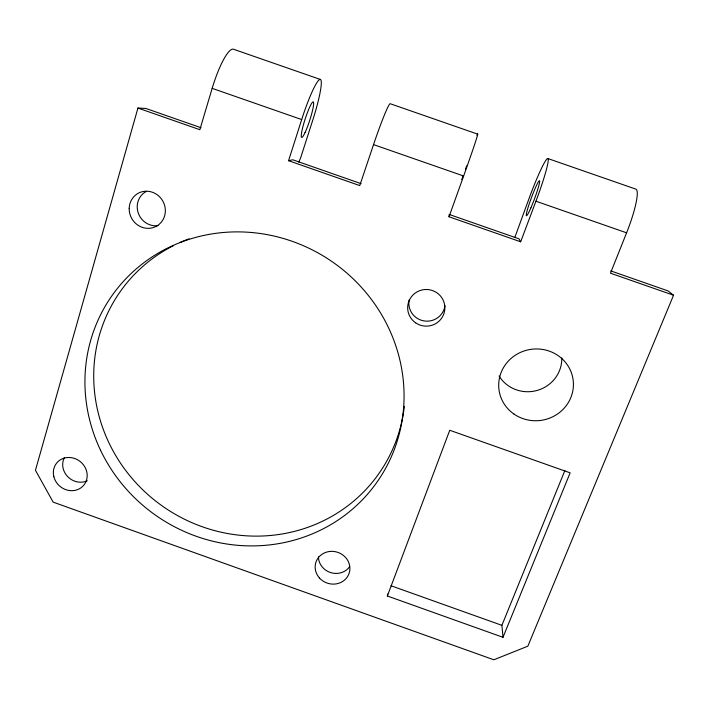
<?xml version="1.0" encoding="UTF-8"?>
<svg xmlns="http://www.w3.org/2000/svg" width="709" height="709" viewBox="0 0 709 709"><rect width="100%" height="100%" fill="white"/><g stroke="black" fill="none" stroke-linecap="round" stroke-linejoin="round"><path stroke-width="1.06" d="M520.663 241.804L449.019 216.777L449.196 214.446L519.023 238.844L520.663 241.804L535.933 201.214A42.194 3.705 -69.6 0 0 547.968 158.612A42.194 3.705 -69.6 0 0 530.102 195.631L514.769 237.586M387.371 596.003L449.745 430.266L570.142 472.841L503 637.311L387.371 596.003L387.663 594.009M201.064 127.744L145.894 108.468L137.936 108.06L35.45 470.28L53.157 502.132L493.827 659.787L527.842 646.191L673.55 295.236L668.038 290.912L610.741 270.891M320.379 79.452L233.421 49.213A41.955 8.8 -72.9 0 0 212.159 88.35L199.849 129.694L137.936 108.06M477.644 134.125L390.154 103.709A42.053 2.588 -71.2 0 0 373.537 144.609L359.755 185.581L288.563 160.695L301.688 119.564A42.008 5.362 -72 0 1 320.176 79.417A42.008 5.362 -72 0 1 312.837 119.91L300.563 158.098L298.746 162.104M465.423 169.371L466.655 165.853M449.019 216.777L463.633 176.009A42.123 0.904 -70.3 0 0 476.944 135.392M461.798 179.51L463.128 175.832M547.844 158.532L635.867 189.135A42.283 7.232 -68.7 0 1 626.596 232.818L610.484 273.195L673.55 295.236M503 637.311L501.892 625.338L564.869 470.537M288.563 160.695L292.764 159.782L361.138 183.675M212.159 88.35L301.688 119.564M373.537 144.609L463.633 176.009M535.933 201.214L626.596 232.818M391.04 585.758L501.892 625.338M444.977 305.712A18.142 17.885 2.6 0 1 424.142 320.938A18.142 17.885 2.6 0 1 409.146 300.049M158.045 225.639A18.354 17.406 59.9 0 1 138.228 212.948A18.354 17.406 59.9 0 1 146.391 191.395M87.287 480.782A17.096 15.678 39 0 1 67.772 476.723A17.096 15.678 39 0 1 64.43 457.473M349.519 566.872A17.087 15.917 18.5 0 1 330.536 572.553A17.087 15.917 18.5 0 1 318.43 556.822M404.343 406.354A158.134 151.044 35.3 0 1 163.416 506.784A158.134 151.044 35.3 0 1 173.226 245.757M179.989 242.513A158.134 151.044 35.3 0 1 188.984 238.836M561.776 357.948A33.704 32.49 -10.2 0 1 537.316 390.384A33.704 32.49 -10.2 0 1 499.03 375.93M530.89 207.861A18.735 1.648 -69.6 0 0 539.514 180.724A18.735 1.648 -69.6 0 0 528.462 206.23A18.735 1.648 -69.6 0 0 530.89 207.861M305.083 132.494A18.656 2.375 -72 0 0 313.6 102.628A18.656 2.375 -72 0 0 303.674 123.898A18.656 2.375 -72 0 0 305.083 132.494M100.563 450.268A162.024 154.482 35.1 0 0 376.116 483.378A162.024 154.482 35.1 0 0 256.8 233.048A162.024 154.482 35.1 0 0 100.563 450.268M415.66 322.852A18.602 18.319 3.5 0 0 444.809 309.372A18.602 18.319 3.5 0 0 418.328 291.231A18.602 18.319 3.5 0 0 415.66 322.852M319.475 577.995A17.495 16.254 18.5 0 0 348.988 573.678A17.495 16.254 18.5 0 0 329.136 551.54A17.495 16.254 18.5 0 0 319.475 577.995M53.866 476.767A17.503 16.006 38.9 0 0 82.084 486.941A17.503 16.006 38.9 0 0 74.853 458.546A17.503 16.006 38.9 0 0 53.866 476.767M129.198 208.375A18.824 17.814 59.6 0 0 155.874 226.517A18.824 17.814 59.6 0 0 156.742 194.443A18.824 17.814 59.6 0 0 129.198 208.375M514.007 414.091A37.4 35.875 -8.3 0 0 573.209 388.266A37.4 35.875 -8.3 0 0 520.938 352.187A37.4 35.875 -8.3 0 0 514.007 414.091"/></g></svg>
